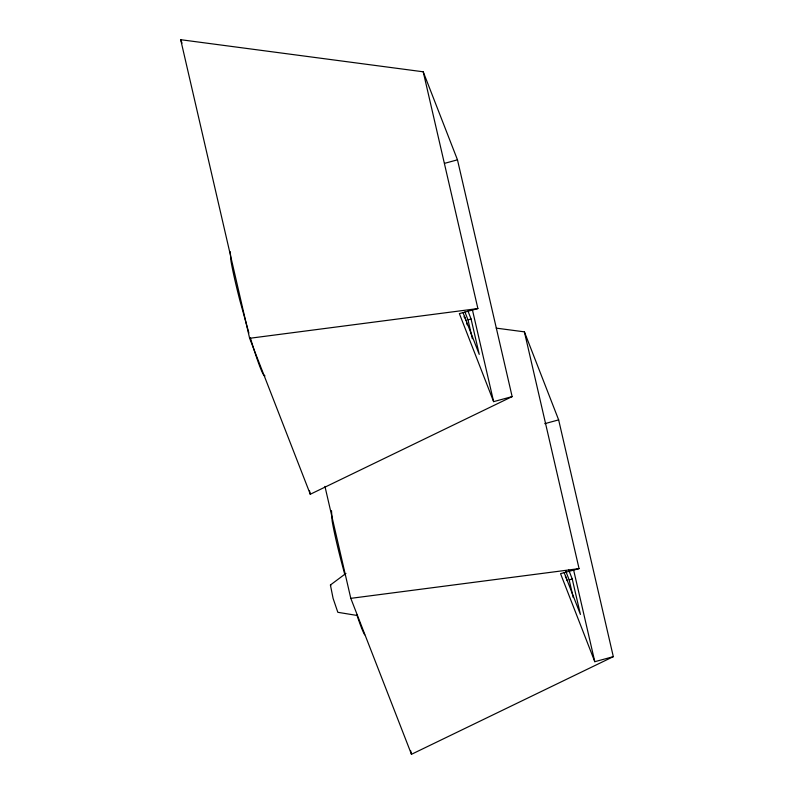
<?xml version="1.0" encoding="UTF-8"?>
<svg xmlns="http://www.w3.org/2000/svg" width="794" height="794" viewBox="0 0 794 794"><rect width="100%" height="100%" fill="white"/><g stroke="black" fill="none" stroke-linecap="round" stroke-linejoin="round"><path stroke-width="1.19" d="M230.23 251.658L230.965 260.859A63.421 4.069 74.8 0 0 239.917 300.608L248.889 333.043M331.505 510.681L332.14 520.914A63.421 4.069 74.8 0 0 341.092 560.663L344.834 574.677M345.946 573.407L330.413 584.999L333.093 598.388L337.827 612.303L357.34 615.499M310.295 494.245L512.14 396.603L457.473 159.832L423.222 71.797L180.685 39.7L249.624 338.294L310.295 494.245L309.462 490.632M324.945 486.375L350.799 598.348L411.471 754.3L613.315 656.658L558.648 419.887L524.397 331.852L496.23 328.13M444.739 163.296L457.473 159.832M423.222 71.797L477.889 308.568L459.369 313.61L493.62 401.645L512.14 396.603M464.917 311.933L467.984 319.833L471.07 318.99L479.248 354.392L463.021 312.677M544.763 423.668L558.648 419.887M524.397 331.852L579.064 568.623L560.544 573.665L594.795 661.7L613.315 656.658M565.656 570.866L569.159 579.888L572.246 579.044L580.424 614.447L564.197 572.732M249.624 338.294L477.889 308.568M350.799 598.348L579.064 568.623M264.968 375.929L263.509 374.748A67.391 4.317 74.8 0 1 253.395 347.792L250.269 337.579M330.413 584.999L330.8 585.535M468.003 311.099L471.07 318.99M568.742 570.023L572.246 579.044M180.685 39.7L182.034 43.164M573.596 569.894L594.795 661.7M569.159 579.888L573.248 597.584M472.42 309.839L493.62 401.645M467.984 319.833L472.351 338.71M410.637 750.687L411.471 754.3M364.684 634.803A67.391 4.317 74.8 0 1 356.893 614.963M565.378 576.603A8.813 0.566 74.8 0 1 567.115 580.613M464.282 317.392A8.813 0.566 74.8 0 1 465.939 320.558M466.554 322.612A8.813 0.566 74.8 0 1 467.18 324.815"/></g></svg>
